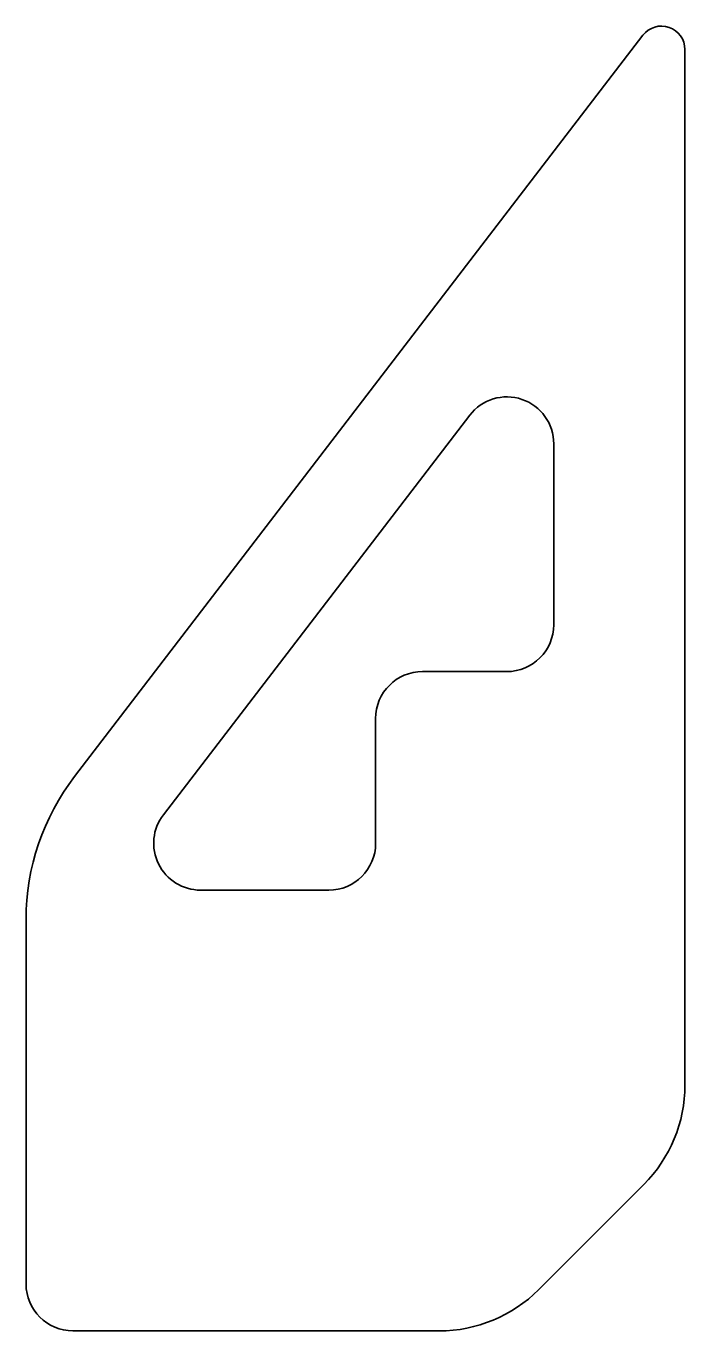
# Model space of a CAD drawing. Header units: millimetres. Extents: x 0 to 70, y 0 to 139.
import ezdxf

# ---------------------------------------------------------------- set-up
doc = ezdxf.new("R2010")
doc.units = ezdxf.units.MM
doc.layers.add('5', color=7, linetype='Continuous', true_color=0xffffff)
doc.layers.add('6', color=7, linetype='Continuous', true_color=0xffffff)

msp = doc.modelspace()

# ---------------------------------------------------------------- linework, layer by layer
at = {"layer": '5', "color": 30, "linetype": 'Continuous', "lineweight": 35}
for p, q in [((47.333233, 97.63588), (14.651187, 55.043807)), ((37.3, 52), (37.3, 65.3)), ((32.3, 47), (18.617953, 47)), ((0, 5), (0, 43.890449)), ((5, 0), (44.086797, 0))]:
    msp.add_line(p, q, dxfattribs=at)
for centre, radius, start, end in [((25, 43.890449), 25, 142.5, 180), ((18.617953, 52), 5, 142.5, 270), ((32.3, 52), 5, 270, 0), ((5, 5), 5, 180, 270)]:
    msp.add_arc(centre, radius, start, end, dxfattribs=at)
at = {"layer": '6', "color": 30, "linetype": 'Continuous', "lineweight": 35}
for p, q in [((65.816617, 138.15069), (5.166166, 59.109485)), ((70.3, 136.628787), (70.3, 26.213204)), ((56.3, 75.3), (56.3, 94.592073)), ((51.3, 70.3), (42.3, 70.3)), ((54.693399, 4.393399), (65.906602, 15.606602))]:
    msp.add_line(p, q, dxfattribs=at)
for centre, radius, start, end in [((67.8, 136.628787), 2.5, 0, 142.5), ((51.3, 94.592073), 5, 0, 142.5), ((51.3, 75.3), 5, 270, 0), ((42.3, 65.3), 5, 90, 180), ((55.3, 26.213204), 15, 315.000002, 0), ((44.086797, 15), 15, 270, 315.000002)]:
    msp.add_arc(centre, radius, start, end, dxfattribs=at)

doc.saveas('drawing.dxf')
